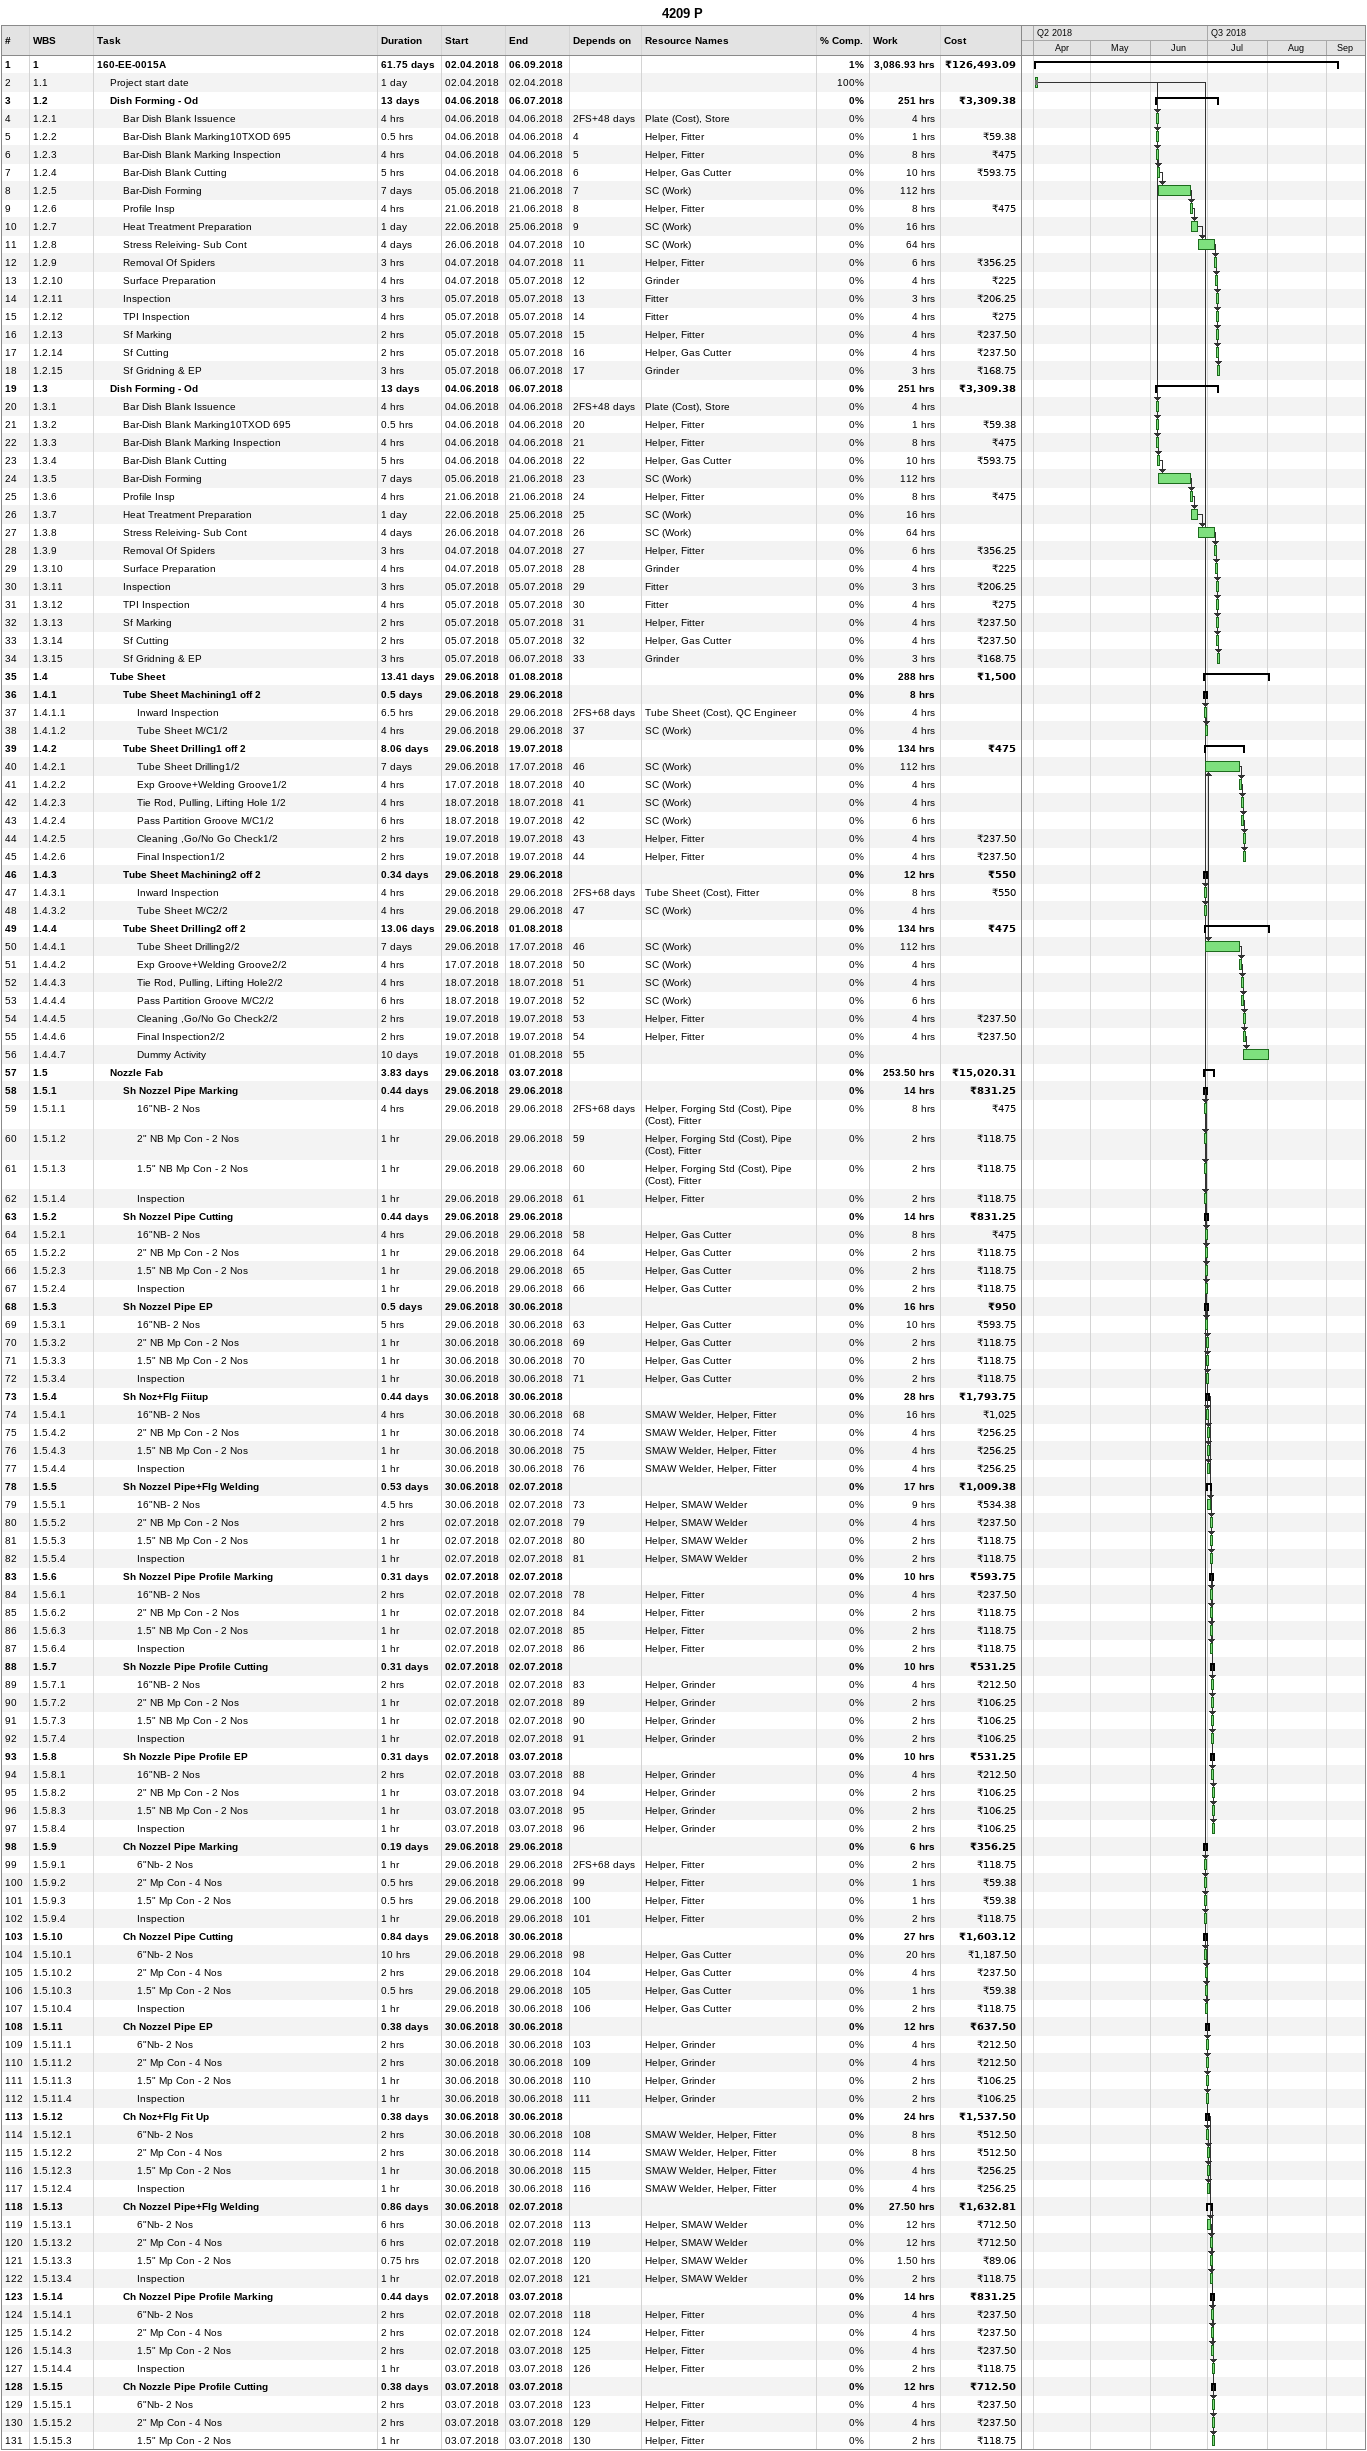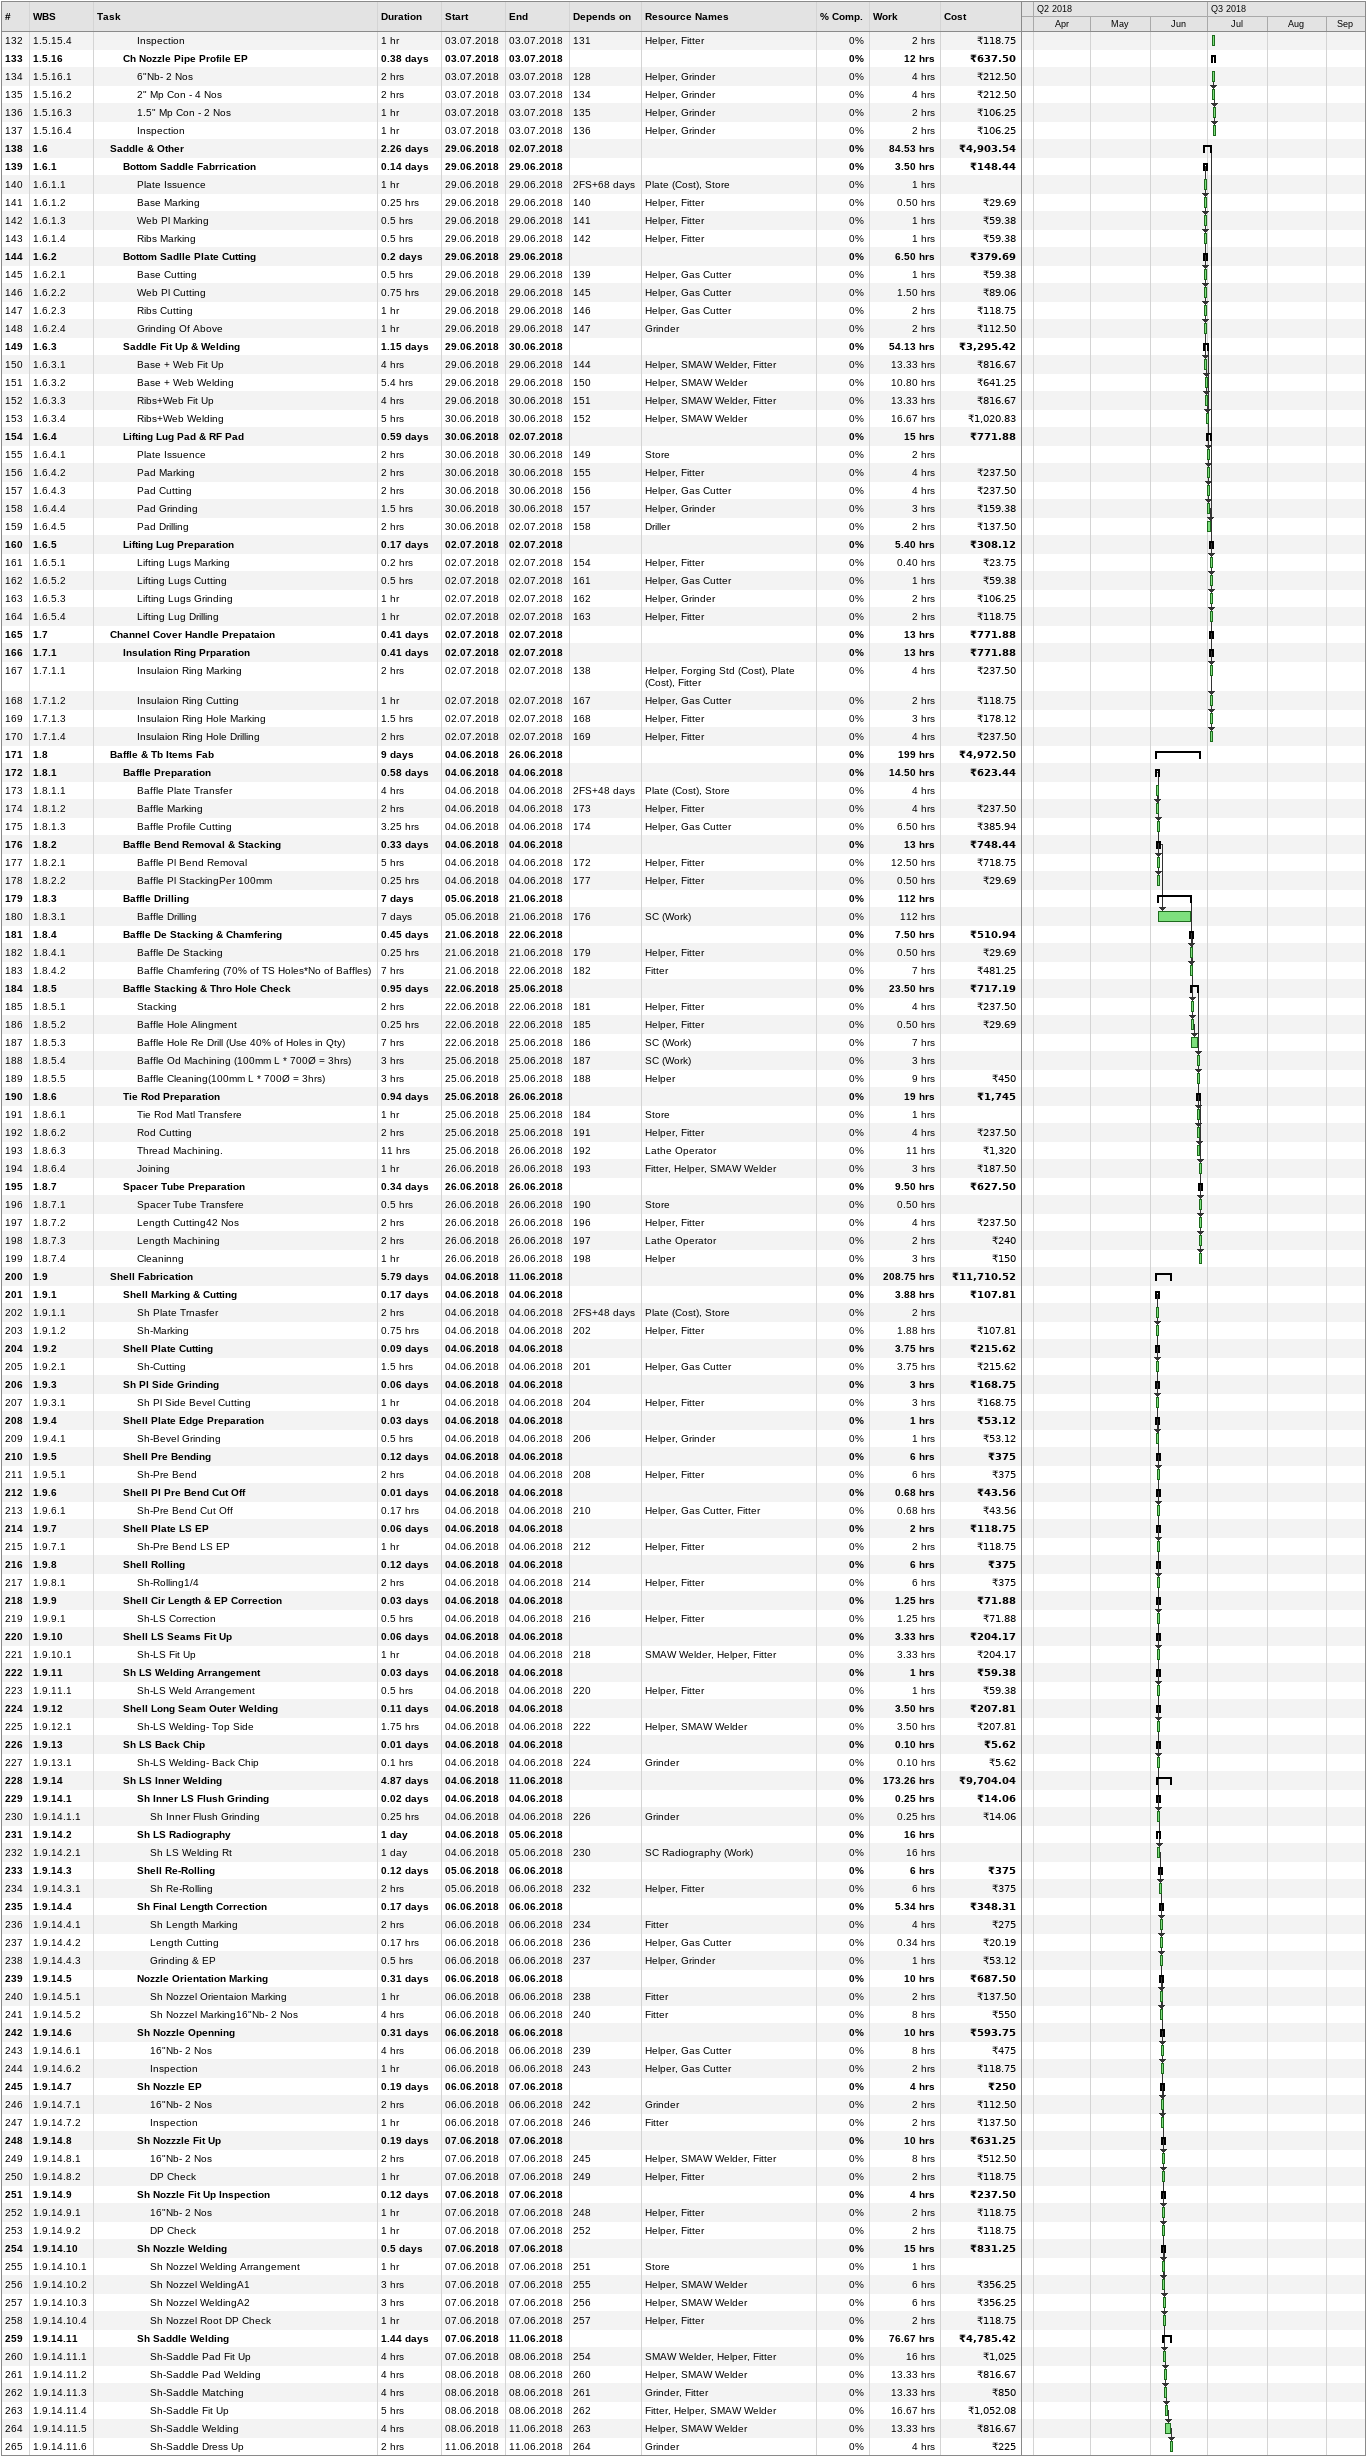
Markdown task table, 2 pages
4209 P

| ID | WBS | Task | Duration | Start | Finish | Predecessors | Resources | % complete | Work (h) | Cost (₹) |
|---|---|---|---|---|---|---|---|---|---|---|
| 1 | 1 | **160-EE-0015A** | 61.75d | 2018-04-02 | 2018-09-06 |  |  | 1 | 3086.93 | 126493.09 |
| 2 | 1.1 | Project start date | 1d | 2018-04-02 | 2018-04-02 |  |  | 100 |  |  |
| 3 | 1.2 | **Dish Forming - Od** | 13d | 2018-06-04 | 2018-07-06 |  |  | 0 | 251 | 3309.38 |
| 4 | 1.2.1 | Bar Dish Blank Issuence | 4h | 2018-06-04 | 2018-06-04 | 2FS+48d | Plate (Cost), Store | 0 | 4 |  |
| 5 | 1.2.2 | Bar-Dish Blank Marking10TXOD 695 | 0.5h | 2018-06-04 | 2018-06-04 | 4 | Helper, Fitter | 0 | 1 | 59.38 |
| 6 | 1.2.3 | Bar-Dish Blank Marking Inspection | 4h | 2018-06-04 | 2018-06-04 | 5 | Helper, Fitter | 0 | 8 | 475 |
| 7 | 1.2.4 | Bar-Dish Blank Cutting | 5h | 2018-06-04 | 2018-06-04 | 6 | Helper, Gas Cutter | 0 | 10 | 593.75 |
| 8 | 1.2.5 | Bar-Dish Forming | 7d | 2018-06-05 | 2018-06-21 | 7 | SC (Work) | 0 | 112 |  |
| 9 | 1.2.6 | Profile Insp | 4h | 2018-06-21 | 2018-06-21 | 8 | Helper, Fitter | 0 | 8 | 475 |
| 10 | 1.2.7 | Heat Treatment Preparation | 1d | 2018-06-22 | 2018-06-25 | 9 | SC (Work) | 0 | 16 |  |
| 11 | 1.2.8 | Stress Releiving- Sub Cont | 4d | 2018-06-26 | 2018-07-04 | 10 | SC (Work) | 0 | 64 |  |
| 12 | 1.2.9 | Removal Of Spiders | 3h | 2018-07-04 | 2018-07-04 | 11 | Helper, Fitter | 0 | 6 | 356.25 |
| 13 | 1.2.10 | Surface Preparation | 4h | 2018-07-04 | 2018-07-05 | 12 | Grinder | 0 | 4 | 225 |
| 14 | 1.2.11 | Inspection | 3h | 2018-07-05 | 2018-07-05 | 13 | Fitter | 0 | 3 | 206.25 |
| 15 | 1.2.12 | TPI Inspection | 4h | 2018-07-05 | 2018-07-05 | 14 | Fitter | 0 | 4 | 275 |
| 16 | 1.2.13 | Sf Marking | 2h | 2018-07-05 | 2018-07-05 | 15 | Helper, Fitter | 0 | 4 | 237.50 |
| 17 | 1.2.14 | Sf Cutting | 2h | 2018-07-05 | 2018-07-05 | 16 | Helper, Gas Cutter | 0 | 4 | 237.50 |
| 18 | 1.2.15 | Sf Gridning & EP | 3h | 2018-07-05 | 2018-07-06 | 17 | Grinder | 0 | 3 | 168.75 |
| 19 | 1.3 | **Dish Forming - Od** | 13d | 2018-06-04 | 2018-07-06 |  |  | 0 | 251 | 3309.38 |
| 20 | 1.3.1 | Bar Dish Blank Issuence | 4h | 2018-06-04 | 2018-06-04 | 2FS+48d | Plate (Cost), Store | 0 | 4 |  |
| 21 | 1.3.2 | Bar-Dish Blank Marking10TXOD 695 | 0.5h | 2018-06-04 | 2018-06-04 | 20 | Helper, Fitter | 0 | 1 | 59.38 |
| 22 | 1.3.3 | Bar-Dish Blank Marking Inspection | 4h | 2018-06-04 | 2018-06-04 | 21 | Helper, Fitter | 0 | 8 | 475 |
| 23 | 1.3.4 | Bar-Dish Blank Cutting | 5h | 2018-06-04 | 2018-06-04 | 22 | Helper, Gas Cutter | 0 | 10 | 593.75 |
| 24 | 1.3.5 | Bar-Dish Forming | 7d | 2018-06-05 | 2018-06-21 | 23 | SC (Work) | 0 | 112 |  |
| 25 | 1.3.6 | Profile Insp | 4h | 2018-06-21 | 2018-06-21 | 24 | Helper, Fitter | 0 | 8 | 475 |
| 26 | 1.3.7 | Heat Treatment Preparation | 1d | 2018-06-22 | 2018-06-25 | 25 | SC (Work) | 0 | 16 |  |
| 27 | 1.3.8 | Stress Releiving- Sub Cont | 4d | 2018-06-26 | 2018-07-04 | 26 | SC (Work) | 0 | 64 |  |
| 28 | 1.3.9 | Removal Of Spiders | 3h | 2018-07-04 | 2018-07-04 | 27 | Helper, Fitter | 0 | 6 | 356.25 |
| 29 | 1.3.10 | Surface Preparation | 4h | 2018-07-04 | 2018-07-05 | 28 | Grinder | 0 | 4 | 225 |
| 30 | 1.3.11 | Inspection | 3h | 2018-07-05 | 2018-07-05 | 29 | Fitter | 0 | 3 | 206.25 |
| 31 | 1.3.12 | TPI Inspection | 4h | 2018-07-05 | 2018-07-05 | 30 | Fitter | 0 | 4 | 275 |
| 32 | 1.3.13 | Sf Marking | 2h | 2018-07-05 | 2018-07-05 | 31 | Helper, Fitter | 0 | 4 | 237.50 |
| 33 | 1.3.14 | Sf Cutting | 2h | 2018-07-05 | 2018-07-05 | 32 | Helper, Gas Cutter | 0 | 4 | 237.50 |
| 34 | 1.3.15 | Sf Gridning & EP | 3h | 2018-07-05 | 2018-07-06 | 33 | Grinder | 0 | 3 | 168.75 |
| 35 | 1.4 | **Tube Sheet** | 13.41d | 2018-06-29 | 2018-08-01 |  |  | 0 | 288 | 1500 |
| 36 | 1.4.1 | **Tube Sheet Machining1 off 2** | 0.5d | 2018-06-29 | 2018-06-29 |  |  | 0 | 8 |  |
| 37 | 1.4.1.1 | Inward Inspection | 6.5h | 2018-06-29 | 2018-06-29 | 2FS+68d | Tube Sheet (Cost), QC Engineer | 0 | 4 |  |
| 38 | 1.4.1.2 | Tube Sheet M/C1/2 | 4h | 2018-06-29 | 2018-06-29 | 37 | SC (Work) | 0 | 4 |  |
| 39 | 1.4.2 | **Tube Sheet Drilling1 off 2** | 8.06d | 2018-06-29 | 2018-07-19 |  |  | 0 | 134 | 475 |
| 40 | 1.4.2.1 | Tube Sheet Drilling1/2 | 7d | 2018-06-29 | 2018-07-17 | 46 | SC (Work) | 0 | 112 |  |
| 41 | 1.4.2.2 | Exp Groove+Welding Groove1/2 | 4h | 2018-07-17 | 2018-07-18 | 40 | SC (Work) | 0 | 4 |  |
| 42 | 1.4.2.3 | Tie Rod, Pulling, Lifting Hole 1/2 | 4h | 2018-07-18 | 2018-07-18 | 41 | SC (Work) | 0 | 4 |  |
| 43 | 1.4.2.4 | Pass Partition Groove M/C1/2 | 6h | 2018-07-18 | 2018-07-19 | 42 | SC (Work) | 0 | 6 |  |
| 44 | 1.4.2.5 | Cleaning ,Go/No Go Check1/2 | 2h | 2018-07-19 | 2018-07-19 | 43 | Helper, Fitter | 0 | 4 | 237.50 |
| 45 | 1.4.2.6 | Final Inspection1/2 | 2h | 2018-07-19 | 2018-07-19 | 44 | Helper, Fitter | 0 | 4 | 237.50 |
| 46 | 1.4.3 | **Tube Sheet Machining2 off 2** | 0.34d | 2018-06-29 | 2018-06-29 |  |  | 0 | 12 | 550 |
| 47 | 1.4.3.1 | Inward Inspection | 4h | 2018-06-29 | 2018-06-29 | 2FS+68d | Tube Sheet (Cost), Fitter | 0 | 8 | 550 |
| 48 | 1.4.3.2 | Tube Sheet M/C2/2 | 4h | 2018-06-29 | 2018-06-29 | 47 | SC (Work) | 0 | 4 |  |
| 49 | 1.4.4 | **Tube Sheet Drilling2 off 2** | 13.06d | 2018-06-29 | 2018-08-01 |  |  | 0 | 134 | 475 |
| 50 | 1.4.4.1 | Tube Sheet Drilling2/2 | 7d | 2018-06-29 | 2018-07-17 | 46 | SC (Work) | 0 | 112 |  |
| 51 | 1.4.4.2 | Exp Groove+Welding Groove2/2 | 4h | 2018-07-17 | 2018-07-18 | 50 | SC (Work) | 0 | 4 |  |
| 52 | 1.4.4.3 | Tie Rod, Pulling, Lifting Hole2/2 | 4h | 2018-07-18 | 2018-07-18 | 51 | SC (Work) | 0 | 4 |  |
| 53 | 1.4.4.4 | Pass Partition Groove M/C2/2 | 6h | 2018-07-18 | 2018-07-19 | 52 | SC (Work) | 0 | 6 |  |
| 54 | 1.4.4.5 | Cleaning ,Go/No Go Check2/2 | 2h | 2018-07-19 | 2018-07-19 | 53 | Helper, Fitter | 0 | 4 | 237.50 |
| 55 | 1.4.4.6 | Final Inspection2/2 | 2h | 2018-07-19 | 2018-07-19 | 54 | Helper, Fitter | 0 | 4 | 237.50 |
| 56 | 1.4.4.7 | Dummy Activity | 10d | 2018-07-19 | 2018-08-01 | 55 |  | 0 |  |  |
| 57 | 1.5 | **Nozzle Fab** | 3.83d | 2018-06-29 | 2018-07-03 |  |  | 0 | 253.50 | 15020.31 |
| 58 | 1.5.1 | **Sh Nozzel Pipe Marking** | 0.44d | 2018-06-29 | 2018-06-29 |  |  | 0 | 14 | 831.25 |
| 59 | 1.5.1.1 | 16"NB- 2 Nos | 4h | 2018-06-29 | 2018-06-29 | 2FS+68d | Helper, Forging Std (Cost), Pipe (Cost), Fitter | 0 | 8 | 475 |
| 60 | 1.5.1.2 | 2" NB Mp Con - 2 Nos | 1h | 2018-06-29 | 2018-06-29 | 59 | Helper, Forging Std (Cost), Pipe (Cost), Fitter | 0 | 2 | 118.75 |
| 61 | 1.5.1.3 | 1.5" NB Mp Con - 2 Nos | 1h | 2018-06-29 | 2018-06-29 | 60 | Helper, Forging Std (Cost), Pipe (Cost), Fitter | 0 | 2 | 118.75 |
| 62 | 1.5.1.4 | Inspection | 1h | 2018-06-29 | 2018-06-29 | 61 | Helper, Fitter | 0 | 2 | 118.75 |
| 63 | 1.5.2 | **Sh Nozzel Pipe Cutting** | 0.44d | 2018-06-29 | 2018-06-29 |  |  | 0 | 14 | 831.25 |
| 64 | 1.5.2.1 | 16"NB- 2 Nos | 4h | 2018-06-29 | 2018-06-29 | 58 | Helper, Gas Cutter | 0 | 8 | 475 |
| 65 | 1.5.2.2 | 2" NB Mp Con - 2 Nos | 1h | 2018-06-29 | 2018-06-29 | 64 | Helper, Gas Cutter | 0 | 2 | 118.75 |
| 66 | 1.5.2.3 | 1.5" NB Mp Con - 2 Nos | 1h | 2018-06-29 | 2018-06-29 | 65 | Helper, Gas Cutter | 0 | 2 | 118.75 |
| 67 | 1.5.2.4 | Inspection | 1h | 2018-06-29 | 2018-06-29 | 66 | Helper, Gas Cutter | 0 | 2 | 118.75 |
| 68 | 1.5.3 | **Sh Nozzel Pipe EP** | 0.5d | 2018-06-29 | 2018-06-30 |  |  | 0 | 16 | 950 |
| 69 | 1.5.3.1 | 16"NB- 2 Nos | 5h | 2018-06-29 | 2018-06-30 | 63 | Helper, Gas Cutter | 0 | 10 | 593.75 |
| 70 | 1.5.3.2 | 2" NB Mp Con - 2 Nos | 1h | 2018-06-30 | 2018-06-30 | 69 | Helper, Gas Cutter | 0 | 2 | 118.75 |
| 71 | 1.5.3.3 | 1.5" NB Mp Con - 2 Nos | 1h | 2018-06-30 | 2018-06-30 | 70 | Helper, Gas Cutter | 0 | 2 | 118.75 |
| 72 | 1.5.3.4 | Inspection | 1h | 2018-06-30 | 2018-06-30 | 71 | Helper, Gas Cutter | 0 | 2 | 118.75 |
| 73 | 1.5.4 | **Sh Noz+Flg Fiitup** | 0.44d | 2018-06-30 | 2018-06-30 |  |  | 0 | 28 | 1793.75 |
| 74 | 1.5.4.1 | 16"NB- 2 Nos | 4h | 2018-06-30 | 2018-06-30 | 68 | SMAW Welder, Helper, Fitter | 0 | 16 | 1025 |
| 75 | 1.5.4.2 | 2" NB Mp Con - 2 Nos | 1h | 2018-06-30 | 2018-06-30 | 74 | SMAW Welder, Helper, Fitter | 0 | 4 | 256.25 |
| 76 | 1.5.4.3 | 1.5" NB Mp Con - 2 Nos | 1h | 2018-06-30 | 2018-06-30 | 75 | SMAW Welder, Helper, Fitter | 0 | 4 | 256.25 |
| 77 | 1.5.4.4 | Inspection | 1h | 2018-06-30 | 2018-06-30 | 76 | SMAW Welder, Helper, Fitter | 0 | 4 | 256.25 |
| 78 | 1.5.5 | **Sh Nozzel Pipe+Flg Welding** | 0.53d | 2018-06-30 | 2018-07-02 |  |  | 0 | 17 | 1009.38 |
| 79 | 1.5.5.1 | 16"NB- 2 Nos | 4.5h | 2018-06-30 | 2018-07-02 | 73 | Helper, SMAW Welder | 0 | 9 | 534.38 |
| 80 | 1.5.5.2 | 2" NB Mp Con - 2 Nos | 2h | 2018-07-02 | 2018-07-02 | 79 | Helper, SMAW Welder | 0 | 4 | 237.50 |
| 81 | 1.5.5.3 | 1.5" NB Mp Con - 2 Nos | 1h | 2018-07-02 | 2018-07-02 | 80 | Helper, SMAW Welder | 0 | 2 | 118.75 |
| 82 | 1.5.5.4 | Inspection | 1h | 2018-07-02 | 2018-07-02 | 81 | Helper, SMAW Welder | 0 | 2 | 118.75 |
| 83 | 1.5.6 | **Sh Nozzel Pipe Profile Marking** | 0.31d | 2018-07-02 | 2018-07-02 |  |  | 0 | 10 | 593.75 |
| 84 | 1.5.6.1 | 16"NB- 2 Nos | 2h | 2018-07-02 | 2018-07-02 | 78 | Helper, Fitter | 0 | 4 | 237.50 |
| 85 | 1.5.6.2 | 2" NB Mp Con - 2 Nos | 1h | 2018-07-02 | 2018-07-02 | 84 | Helper, Fitter | 0 | 2 | 118.75 |
| 86 | 1.5.6.3 | 1.5" NB Mp Con - 2 Nos | 1h | 2018-07-02 | 2018-07-02 | 85 | Helper, Fitter | 0 | 2 | 118.75 |
| 87 | 1.5.6.4 | Inspection | 1h | 2018-07-02 | 2018-07-02 | 86 | Helper, Fitter | 0 | 2 | 118.75 |
| 88 | 1.5.7 | **Sh Nozzle Pipe Profile Cutting** | 0.31d | 2018-07-02 | 2018-07-02 |  |  | 0 | 10 | 531.25 |
| 89 | 1.5.7.1 | 16"NB- 2 Nos | 2h | 2018-07-02 | 2018-07-02 | 83 | Helper, Grinder | 0 | 4 | 212.50 |
| 90 | 1.5.7.2 | 2" NB Mp Con - 2 Nos | 1h | 2018-07-02 | 2018-07-02 | 89 | Helper, Grinder | 0 | 2 | 106.25 |
| 91 | 1.5.7.3 | 1.5" NB Mp Con - 2 Nos | 1h | 2018-07-02 | 2018-07-02 | 90 | Helper, Grinder | 0 | 2 | 106.25 |
| 92 | 1.5.7.4 | Inspection | 1h | 2018-07-02 | 2018-07-02 | 91 | Helper, Grinder | 0 | 2 | 106.25 |
| 93 | 1.5.8 | **Sh Nozzle Pipe Profile EP** | 0.31d | 2018-07-02 | 2018-07-03 |  |  | 0 | 10 | 531.25 |
| 94 | 1.5.8.1 | 16"NB- 2 Nos | 2h | 2018-07-02 | 2018-07-03 | 88 | Helper, Grinder | 0 | 4 | 212.50 |
| 95 | 1.5.8.2 | 2" NB Mp Con - 2 Nos | 1h | 2018-07-03 | 2018-07-03 | 94 | Helper, Grinder | 0 | 2 | 106.25 |
| 96 | 1.5.8.3 | 1.5" NB Mp Con - 2 Nos | 1h | 2018-07-03 | 2018-07-03 | 95 | Helper, Grinder | 0 | 2 | 106.25 |
| 97 | 1.5.8.4 | Inspection | 1h | 2018-07-03 | 2018-07-03 | 96 | Helper, Grinder | 0 | 2 | 106.25 |
| 98 | 1.5.9 | **Ch Nozzel Pipe Marking** | 0.19d | 2018-06-29 | 2018-06-29 |  |  | 0 | 6 | 356.25 |
| 99 | 1.5.9.1 | 6"Nb- 2 Nos | 1h | 2018-06-29 | 2018-06-29 | 2FS+68d | Helper, Fitter | 0 | 2 | 118.75 |
| 100 | 1.5.9.2 | 2" Mp Con - 4 Nos | 0.5h | 2018-06-29 | 2018-06-29 | 99 | Helper, Fitter | 0 | 1 | 59.38 |
| 101 | 1.5.9.3 | 1.5" Mp Con - 2 Nos | 0.5h | 2018-06-29 | 2018-06-29 | 100 | Helper, Fitter | 0 | 1 | 59.38 |
| 102 | 1.5.9.4 | Inspection | 1h | 2018-06-29 | 2018-06-29 | 101 | Helper, Fitter | 0 | 2 | 118.75 |
| 103 | 1.5.10 | **Ch Nozzel Pipe Cutting** | 0.84d | 2018-06-29 | 2018-06-30 |  |  | 0 | 27 | 1603.12 |
| 104 | 1.5.10.1 | 6"Nb- 2 Nos | 10h | 2018-06-29 | 2018-06-29 | 98 | Helper, Gas Cutter | 0 | 20 | 1187.50 |
| 105 | 1.5.10.2 | 2" Mp Con - 4 Nos | 2h | 2018-06-29 | 2018-06-29 | 104 | Helper, Gas Cutter | 0 | 4 | 237.50 |
| 106 | 1.5.10.3 | 1.5" Mp Con - 2 Nos | 0.5h | 2018-06-29 | 2018-06-29 | 105 | Helper, Gas Cutter | 0 | 1 | 59.38 |
| 107 | 1.5.10.4 | Inspection | 1h | 2018-06-29 | 2018-06-30 | 106 | Helper, Gas Cutter | 0 | 2 | 118.75 |
| 108 | 1.5.11 | **Ch Nozzel Pipe EP** | 0.38d | 2018-06-30 | 2018-06-30 |  |  | 0 | 12 | 637.50 |
| 109 | 1.5.11.1 | 6"Nb- 2 Nos | 2h | 2018-06-30 | 2018-06-30 | 103 | Helper, Grinder | 0 | 4 | 212.50 |
| 110 | 1.5.11.2 | 2" Mp Con - 4 Nos | 2h | 2018-06-30 | 2018-06-30 | 109 | Helper, Grinder | 0 | 4 | 212.50 |
| 111 | 1.5.11.3 | 1.5" Mp Con - 2 Nos | 1h | 2018-06-30 | 2018-06-30 | 110 | Helper, Grinder | 0 | 2 | 106.25 |
| 112 | 1.5.11.4 | Inspection | 1h | 2018-06-30 | 2018-06-30 | 111 | Helper, Grinder | 0 | 2 | 106.25 |
| 113 | 1.5.12 | **Ch Noz+Flg Fit Up** | 0.38d | 2018-06-30 | 2018-06-30 |  |  | 0 | 24 | 1537.50 |
| 114 | 1.5.12.1 | 6"Nb- 2 Nos | 2h | 2018-06-30 | 2018-06-30 | 108 | SMAW Welder, Helper, Fitter | 0 | 8 | 512.50 |
| 115 | 1.5.12.2 | 2" Mp Con - 4 Nos | 2h | 2018-06-30 | 2018-06-30 | 114 | SMAW Welder, Helper, Fitter | 0 | 8 | 512.50 |
| 116 | 1.5.12.3 | 1.5" Mp Con - 2 Nos | 1h | 2018-06-30 | 2018-06-30 | 115 | SMAW Welder, Helper, Fitter | 0 | 4 | 256.25 |
| 117 | 1.5.12.4 | Inspection | 1h | 2018-06-30 | 2018-06-30 | 116 | SMAW Welder, Helper, Fitter | 0 | 4 | 256.25 |
| 118 | 1.5.13 | **Ch Nozzel Pipe+Flg Welding** | 0.86d | 2018-06-30 | 2018-07-02 |  |  | 0 | 27.50 | 1632.81 |
| 119 | 1.5.13.1 | 6"Nb- 2 Nos | 6h | 2018-06-30 | 2018-07-02 | 113 | Helper, SMAW Welder | 0 | 12 | 712.50 |
| 120 | 1.5.13.2 | 2" Mp Con - 4 Nos | 6h | 2018-07-02 | 2018-07-02 | 119 | Helper, SMAW Welder | 0 | 12 | 712.50 |
| 121 | 1.5.13.3 | 1.5" Mp Con - 2 Nos | 0.75h | 2018-07-02 | 2018-07-02 | 120 | Helper, SMAW Welder | 0 | 1.50 | 89.06 |
| 122 | 1.5.13.4 | Inspection | 1h | 2018-07-02 | 2018-07-02 | 121 | Helper, SMAW Welder | 0 | 2 | 118.75 |
| 123 | 1.5.14 | **Ch Nozzel Pipe Profile Marking** | 0.44d | 2018-07-02 | 2018-07-03 |  |  | 0 | 14 | 831.25 |
| 124 | 1.5.14.1 | 6"Nb- 2 Nos | 2h | 2018-07-02 | 2018-07-02 | 118 | Helper, Fitter | 0 | 4 | 237.50 |
| 125 | 1.5.14.2 | 2" Mp Con - 4 Nos | 2h | 2018-07-02 | 2018-07-02 | 124 | Helper, Fitter | 0 | 4 | 237.50 |
| 126 | 1.5.14.3 | 1.5" Mp Con - 2 Nos | 2h | 2018-07-02 | 2018-07-03 | 125 | Helper, Fitter | 0 | 4 | 237.50 |
| 127 | 1.5.14.4 | Inspection | 1h | 2018-07-03 | 2018-07-03 | 126 | Helper, Fitter | 0 | 2 | 118.75 |
| 128 | 1.5.15 | **Ch Nozzle Pipe Profile Cutting** | 0.38d | 2018-07-03 | 2018-07-03 |  |  | 0 | 12 | 712.50 |
| 129 | 1.5.15.1 | 6"Nb- 2 Nos | 2h | 2018-07-03 | 2018-07-03 | 123 | Helper, Fitter | 0 | 4 | 237.50 |
| 130 | 1.5.15.2 | 2" Mp Con - 4 Nos | 2h | 2018-07-03 | 2018-07-03 | 129 | Helper, Fitter | 0 | 4 | 237.50 |
| 131 | 1.5.15.3 | 1.5" Mp Con - 2 Nos | 1h | 2018-07-03 | 2018-07-03 | 130 | Helper, Fitter | 0 | 2 | 118.75 |
| 132 | 1.5.15.4 | Inspection | 1h | 2018-07-03 | 2018-07-03 | 131 | Helper, Fitter | 0 | 2 | 118.75 |
| 133 | 1.5.16 | **Ch Nozzle Pipe Profile EP** | 0.38d | 2018-07-03 | 2018-07-03 |  |  | 0 | 12 | 637.50 |
| 134 | 1.5.16.1 | 6"Nb- 2 Nos | 2h | 2018-07-03 | 2018-07-03 | 128 | Helper, Grinder | 0 | 4 | 212.50 |
| 135 | 1.5.16.2 | 2" Mp Con - 4 Nos | 2h | 2018-07-03 | 2018-07-03 | 134 | Helper, Grinder | 0 | 4 | 212.50 |
| 136 | 1.5.16.3 | 1.5" Mp Con - 2 Nos | 1h | 2018-07-03 | 2018-07-03 | 135 | Helper, Grinder | 0 | 2 | 106.25 |
| 137 | 1.5.16.4 | Inspection | 1h | 2018-07-03 | 2018-07-03 | 136 | Helper, Grinder | 0 | 2 | 106.25 |
| 138 | 1.6 | **Saddle & Other** | 2.26d | 2018-06-29 | 2018-07-02 |  |  | 0 | 84.53 | 4903.54 |
| 139 | 1.6.1 | **Bottom Saddle Fabrrication** | 0.14d | 2018-06-29 | 2018-06-29 |  |  | 0 | 3.50 | 148.44 |
| 140 | 1.6.1.1 | Plate Issuence | 1h | 2018-06-29 | 2018-06-29 | 2FS+68d | Plate (Cost), Store | 0 | 1 |  |
| 141 | 1.6.1.2 | Base Marking | 0.25h | 2018-06-29 | 2018-06-29 | 140 | Helper, Fitter | 0 | 0.50 | 29.69 |
| 142 | 1.6.1.3 | Web Pl Marking | 0.5h | 2018-06-29 | 2018-06-29 | 141 | Helper, Fitter | 0 | 1 | 59.38 |
| 143 | 1.6.1.4 | Ribs Marking | 0.5h | 2018-06-29 | 2018-06-29 | 142 | Helper, Fitter | 0 | 1 | 59.38 |
| 144 | 1.6.2 | **Bottom Sadlle Plate Cutting** | 0.2d | 2018-06-29 | 2018-06-29 |  |  | 0 | 6.50 | 379.69 |
| 145 | 1.6.2.1 | Base Cutting | 0.5h | 2018-06-29 | 2018-06-29 | 139 | Helper, Gas Cutter | 0 | 1 | 59.38 |
| 146 | 1.6.2.2 | Web Pl Cutting | 0.75h | 2018-06-29 | 2018-06-29 | 145 | Helper, Gas Cutter | 0 | 1.50 | 89.06 |
| 147 | 1.6.2.3 | Ribs Cutting | 1h | 2018-06-29 | 2018-06-29 | 146 | Helper, Gas Cutter | 0 | 2 | 118.75 |
| 148 | 1.6.2.4 | Grinding Of Above | 1h | 2018-06-29 | 2018-06-29 | 147 | Grinder | 0 | 2 | 112.50 |
| 149 | 1.6.3 | **Saddle Fit Up & Welding** | 1.15d | 2018-06-29 | 2018-06-30 |  |  | 0 | 54.13 | 3295.42 |
| 150 | 1.6.3.1 | Base + Web Fit Up | 4h | 2018-06-29 | 2018-06-29 | 144 | Helper, SMAW Welder, Fitter | 0 | 13.33 | 816.67 |
| 151 | 1.6.3.2 | Base + Web Welding | 5.4h | 2018-06-29 | 2018-06-29 | 150 | Helper, SMAW Welder | 0 | 10.80 | 641.25 |
| 152 | 1.6.3.3 | Ribs+Web Fit Up | 4h | 2018-06-29 | 2018-06-30 | 151 | Helper, SMAW Welder, Fitter | 0 | 13.33 | 816.67 |
| 153 | 1.6.3.4 | Ribs+Web Welding | 5h | 2018-06-30 | 2018-06-30 | 152 | Helper, SMAW Welder | 0 | 16.67 | 1020.83 |
| 154 | 1.6.4 | **Lifting Lug Pad & RF Pad** | 0.59d | 2018-06-30 | 2018-07-02 |  |  | 0 | 15 | 771.88 |
| 155 | 1.6.4.1 | Plate Issuence | 2h | 2018-06-30 | 2018-06-30 | 149 | Store | 0 | 2 |  |
| 156 | 1.6.4.2 | Pad Marking | 2h | 2018-06-30 | 2018-06-30 | 155 | Helper, Fitter | 0 | 4 | 237.50 |
| 157 | 1.6.4.3 | Pad Cutting | 2h | 2018-06-30 | 2018-06-30 | 156 | Helper, Gas Cutter | 0 | 4 | 237.50 |
| 158 | 1.6.4.4 | Pad Grinding | 1.5h | 2018-06-30 | 2018-06-30 | 157 | Helper, Grinder | 0 | 3 | 159.38 |
| 159 | 1.6.4.5 | Pad Drilling | 2h | 2018-06-30 | 2018-07-02 | 158 | Driller | 0 | 2 | 137.50 |
| 160 | 1.6.5 | **Lifting Lug Preparation** | 0.17d | 2018-07-02 | 2018-07-02 |  |  | 0 | 5.40 | 308.12 |
| 161 | 1.6.5.1 | Lifting Lugs Marking | 0.2h | 2018-07-02 | 2018-07-02 | 154 | Helper, Fitter | 0 | 0.40 | 23.75 |
| 162 | 1.6.5.2 | Lifting Lugs Cutting | 0.5h | 2018-07-02 | 2018-07-02 | 161 | Helper, Gas Cutter | 0 | 1 | 59.38 |
| 163 | 1.6.5.3 | Lifting Lugs Grinding | 1h | 2018-07-02 | 2018-07-02 | 162 | Helper, Grinder | 0 | 2 | 106.25 |
| 164 | 1.6.5.4 | Lifting Lug Drilling | 1h | 2018-07-02 | 2018-07-02 | 163 | Helper, Fitter | 0 | 2 | 118.75 |
| 165 | 1.7 | **Channel Cover Handle Prepataion** | 0.41d | 2018-07-02 | 2018-07-02 |  |  | 0 | 13 | 771.88 |
| 166 | 1.7.1 | **Insulation Ring Prparation** | 0.41d | 2018-07-02 | 2018-07-02 |  |  | 0 | 13 | 771.88 |
| 167 | 1.7.1.1 | Insulaion Ring Marking | 2h | 2018-07-02 | 2018-07-02 | 138 | Helper, Forging Std (Cost), Plate (Cost), Fitter | 0 | 4 | 237.50 |
| 168 | 1.7.1.2 | Insulaion Ring Cutting | 1h | 2018-07-02 | 2018-07-02 | 167 | Helper, Gas Cutter | 0 | 2 | 118.75 |
| 169 | 1.7.1.3 | Insulaion Ring Hole Marking | 1.5h | 2018-07-02 | 2018-07-02 | 168 | Helper, Fitter | 0 | 3 | 178.12 |
| 170 | 1.7.1.4 | Insulaion Ring Hole Drilling | 2h | 2018-07-02 | 2018-07-02 | 169 | Helper, Fitter | 0 | 4 | 237.50 |
| 171 | 1.8 | **Baffle & Tb Items Fab** | 9d | 2018-06-04 | 2018-06-26 |  |  | 0 | 199 | 4972.50 |
| 172 | 1.8.1 | **Baffle Preparation** | 0.58d | 2018-06-04 | 2018-06-04 |  |  | 0 | 14.50 | 623.44 |
| 173 | 1.8.1.1 | Baffle Plate Transfer | 4h | 2018-06-04 | 2018-06-04 | 2FS+48d | Plate (Cost), Store | 0 | 4 |  |
| 174 | 1.8.1.2 | Baffle Marking | 2h | 2018-06-04 | 2018-06-04 | 173 | Helper, Fitter | 0 | 4 | 237.50 |
| 175 | 1.8.1.3 | Baffle Profile Cutting | 3.25h | 2018-06-04 | 2018-06-04 | 174 | Helper, Gas Cutter | 0 | 6.50 | 385.94 |
| 176 | 1.8.2 | **Baffle Bend Removal & Stacking** | 0.33d | 2018-06-04 | 2018-06-04 |  |  | 0 | 13 | 748.44 |
| 177 | 1.8.2.1 | Baffle Pl Bend Removal | 5h | 2018-06-04 | 2018-06-04 | 172 | Helper, Fitter | 0 | 12.50 | 718.75 |
| 178 | 1.8.2.2 | Baffle Pl StackingPer 100mm | 0.25h | 2018-06-04 | 2018-06-04 | 177 | Helper, Fitter | 0 | 0.50 | 29.69 |
| 179 | 1.8.3 | **Baffle Drilling** | 7d | 2018-06-05 | 2018-06-21 |  |  | 0 | 112 |  |
| 180 | 1.8.3.1 | Baffle Drilling | 7d | 2018-06-05 | 2018-06-21 | 176 | SC (Work) | 0 | 112 |  |
| 181 | 1.8.4 | **Baffle De Stacking & Chamfering** | 0.45d | 2018-06-21 | 2018-06-22 |  |  | 0 | 7.50 | 510.94 |
| 182 | 1.8.4.1 | Baffle De Stacking | 0.25h | 2018-06-21 | 2018-06-21 | 179 | Helper, Fitter | 0 | 0.50 | 29.69 |
| 183 | 1.8.4.2 | Baffle Chamfering (70% of TS Holes*No of Baffles) | 7h | 2018-06-21 | 2018-06-22 | 182 | Fitter | 0 | 7 | 481.25 |
| 184 | 1.8.5 | **Baffle Stacking & Thro Hole Check** | 0.95d | 2018-06-22 | 2018-06-25 |  |  | 0 | 23.50 | 717.19 |
| 185 | 1.8.5.1 | Stacking | 2h | 2018-06-22 | 2018-06-22 | 181 | Helper, Fitter | 0 | 4 | 237.50 |
| 186 | 1.8.5.2 | Baffle Hole Alingment | 0.25h | 2018-06-22 | 2018-06-22 | 185 | Helper, Fitter | 0 | 0.50 | 29.69 |
| 187 | 1.8.5.3 | Baffle Hole Re Drill (Use 40% of Holes in Qty) | 7h | 2018-06-22 | 2018-06-25 | 186 | SC (Work) | 0 | 7 |  |
| 188 | 1.8.5.4 | Baffle Od Machining (100mm L * 700Ø = 3hrs) | 3h | 2018-06-25 | 2018-06-25 | 187 | SC (Work) | 0 | 3 |  |
| 189 | 1.8.5.5 | Baffle Cleaning(100mm L * 700Ø = 3hrs) | 3h | 2018-06-25 | 2018-06-25 | 188 | Helper | 0 | 9 | 450 |
| 190 | 1.8.6 | **Tie Rod Preparation** | 0.94d | 2018-06-25 | 2018-06-26 |  |  | 0 | 19 | 1745 |
| 191 | 1.8.6.1 | Tie Rod Matl Transfere | 1h | 2018-06-25 | 2018-06-25 | 184 | Store | 0 | 1 |  |
| 192 | 1.8.6.2 | Rod Cutting | 2h | 2018-06-25 | 2018-06-25 | 191 | Helper, Fitter | 0 | 4 | 237.50 |
| 193 | 1.8.6.3 | Thread Machining. | 11h | 2018-06-25 | 2018-06-26 | 192 | Lathe Operator | 0 | 11 | 1320 |
| 194 | 1.8.6.4 | Joining | 1h | 2018-06-26 | 2018-06-26 | 193 | Fitter, Helper, SMAW Welder | 0 | 3 | 187.50 |
| 195 | 1.8.7 | **Spacer Tube Preparation** | 0.34d | 2018-06-26 | 2018-06-26 |  |  | 0 | 9.50 | 627.50 |
| 196 | 1.8.7.1 | Spacer Tube Transfere | 0.5h | 2018-06-26 | 2018-06-26 | 190 | Store | 0 | 0.50 |  |
| 197 | 1.8.7.2 | Length Cutting42 Nos | 2h | 2018-06-26 | 2018-06-26 | 196 | Helper, Fitter | 0 | 4 | 237.50 |
| 198 | 1.8.7.3 | Length Machining | 2h | 2018-06-26 | 2018-06-26 | 197 | Lathe Operator | 0 | 2 | 240 |
| 199 | 1.8.7.4 | Cleaninng | 1h | 2018-06-26 | 2018-06-26 | 198 | Helper | 0 | 3 | 150 |
| 200 | 1.9 | **Shell Fabrication** | 5.79d | 2018-06-04 | 2018-06-11 |  |  | 0 | 208.75 | 11710.52 |
| 201 | 1.9.1 | **Shell Marking & Cutting** | 0.17d | 2018-06-04 | 2018-06-04 |  |  | 0 | 3.88 | 107.81 |
| 202 | 1.9.1.1 | Sh Plate Trnasfer | 2h | 2018-06-04 | 2018-06-04 | 2FS+48d | Plate (Cost), Store | 0 | 2 |  |
| 203 | 1.9.1.2 | Sh-Marking | 0.75h | 2018-06-04 | 2018-06-04 | 202 | Helper, Fitter | 0 | 1.88 | 107.81 |
| 204 | 1.9.2 | **Shell Plate Cutting** | 0.09d | 2018-06-04 | 2018-06-04 |  |  | 0 | 3.75 | 215.62 |
| 205 | 1.9.2.1 | Sh-Cutting | 1.5h | 2018-06-04 | 2018-06-04 | 201 | Helper, Gas Cutter | 0 | 3.75 | 215.62 |
| 206 | 1.9.3 | **Sh Pl Side Grinding** | 0.06d | 2018-06-04 | 2018-06-04 |  |  | 0 | 3 | 168.75 |
| 207 | 1.9.3.1 | Sh Pl Side Bevel Cutting | 1h | 2018-06-04 | 2018-06-04 | 204 | Helper, Fitter | 0 | 3 | 168.75 |
| 208 | 1.9.4 | **Shell Plate Edge Preparation** | 0.03d | 2018-06-04 | 2018-06-04 |  |  | 0 | 1 | 53.12 |
| 209 | 1.9.4.1 | Sh-Bevel Grinding | 0.5h | 2018-06-04 | 2018-06-04 | 206 | Helper, Grinder | 0 | 1 | 53.12 |
| 210 | 1.9.5 | **Shell Pre Bending** | 0.12d | 2018-06-04 | 2018-06-04 |  |  | 0 | 6 | 375 |
| 211 | 1.9.5.1 | Sh-Pre Bend | 2h | 2018-06-04 | 2018-06-04 | 208 | Helper, Fitter | 0 | 6 | 375 |
| 212 | 1.9.6 | **Shell Pl Pre Bend Cut Off** | 0.01d | 2018-06-04 | 2018-06-04 |  |  | 0 | 0.68 | 43.56 |
| 213 | 1.9.6.1 | Sh-Pre Bend Cut Off | 0.17h | 2018-06-04 | 2018-06-04 | 210 | Helper, Gas Cutter, Fitter | 0 | 0.68 | 43.56 |
| 214 | 1.9.7 | **Shell Plate LS EP** | 0.06d | 2018-06-04 | 2018-06-04 |  |  | 0 | 2 | 118.75 |
| 215 | 1.9.7.1 | Sh-Pre Bend LS EP | 1h | 2018-06-04 | 2018-06-04 | 212 | Helper, Fitter | 0 | 2 | 118.75 |
| 216 | 1.9.8 | **Shell Rolling** | 0.12d | 2018-06-04 | 2018-06-04 |  |  | 0 | 6 | 375 |
| 217 | 1.9.8.1 | Sh-Rolling1/4 | 2h | 2018-06-04 | 2018-06-04 | 214 | Helper, Fitter | 0 | 6 | 375 |
| 218 | 1.9.9 | **Shell Cir Length & EP Correction** | 0.03d | 2018-06-04 | 2018-06-04 |  |  | 0 | 1.25 | 71.88 |
| 219 | 1.9.9.1 | Sh-LS Correction | 0.5h | 2018-06-04 | 2018-06-04 | 216 | Helper, Fitter | 0 | 1.25 | 71.88 |
| 220 | 1.9.10 | **Shell LS Seams Fit Up** | 0.06d | 2018-06-04 | 2018-06-04 |  |  | 0 | 3.33 | 204.17 |
| 221 | 1.9.10.1 | Sh-LS Fit Up | 1h | 2018-06-04 | 2018-06-04 | 218 | SMAW Welder, Helper, Fitter | 0 | 3.33 | 204.17 |
| 222 | 1.9.11 | **Sh LS Welding Arrangement** | 0.03d | 2018-06-04 | 2018-06-04 |  |  | 0 | 1 | 59.38 |
| 223 | 1.9.11.1 | Sh-LS Weld Arrangement | 0.5h | 2018-06-04 | 2018-06-04 | 220 | Helper, Fitter | 0 | 1 | 59.38 |
| 224 | 1.9.12 | **Shell Long Seam Outer Welding** | 0.11d | 2018-06-04 | 2018-06-04 |  |  | 0 | 3.50 | 207.81 |
| 225 | 1.9.12.1 | Sh-LS Welding- Top Side | 1.75h | 2018-06-04 | 2018-06-04 | 222 | Helper, SMAW Welder | 0 | 3.50 | 207.81 |
| 226 | 1.9.13 | **Sh LS Back Chip** | 0.01d | 2018-06-04 | 2018-06-04 |  |  | 0 | 0.10 | 5.62 |
| 227 | 1.9.13.1 | Sh-LS Welding- Back Chip | 0.1h | 2018-06-04 | 2018-06-04 | 224 | Grinder | 0 | 0.10 | 5.62 |
| 228 | 1.9.14 | **Sh LS Inner Welding** | 4.87d | 2018-06-04 | 2018-06-11 |  |  | 0 | 173.26 | 9704.04 |
| 229 | 1.9.14.1 | **Sh Inner LS Flush Grinding** | 0.02d | 2018-06-04 | 2018-06-04 |  |  | 0 | 0.25 | 14.06 |
| 230 | 1.9.14.1.1 | Sh Inner Flush Grinding | 0.25h | 2018-06-04 | 2018-06-04 | 226 | Grinder | 0 | 0.25 | 14.06 |
| 231 | 1.9.14.2 | **Sh LS Radiography** | 1d | 2018-06-04 | 2018-06-05 |  |  | 0 | 16 |  |
| 232 | 1.9.14.2.1 | Sh LS Welding Rt | 1d | 2018-06-04 | 2018-06-05 | 230 | SC Radiography (Work) | 0 | 16 |  |
| 233 | 1.9.14.3 | **Shell Re-Rolling** | 0.12d | 2018-06-05 | 2018-06-06 |  |  | 0 | 6 | 375 |
| 234 | 1.9.14.3.1 | Sh Re-Rolling | 2h | 2018-06-05 | 2018-06-06 | 232 | Helper, Fitter | 0 | 6 | 375 |
| 235 | 1.9.14.4 | **Sh Final Length Correction** | 0.17d | 2018-06-06 | 2018-06-06 |  |  | 0 | 5.34 | 348.31 |
| 236 | 1.9.14.4.1 | Sh Length Marking | 2h | 2018-06-06 | 2018-06-06 | 234 | Fitter | 0 | 4 | 275 |
| 237 | 1.9.14.4.2 | Length Cutting | 0.17h | 2018-06-06 | 2018-06-06 | 236 | Helper, Gas Cutter | 0 | 0.34 | 20.19 |
| 238 | 1.9.14.4.3 | Grinding & EP | 0.5h | 2018-06-06 | 2018-06-06 | 237 | Helper, Grinder | 0 | 1 | 53.12 |
| 239 | 1.9.14.5 | **Nozzle Orientation Marking** | 0.31d | 2018-06-06 | 2018-06-06 |  |  | 0 | 10 | 687.50 |
| 240 | 1.9.14.5.1 | Sh Nozzel Orientaion Marking | 1h | 2018-06-06 | 2018-06-06 | 238 | Fitter | 0 | 2 | 137.50 |
| 241 | 1.9.14.5.2 | Sh Nozzel Marking16"Nb- 2 Nos | 4h | 2018-06-06 | 2018-06-06 | 240 | Fitter | 0 | 8 | 550 |
| 242 | 1.9.14.6 | **Sh Nozzle Openning** | 0.31d | 2018-06-06 | 2018-06-06 |  |  | 0 | 10 | 593.75 |
| 243 | 1.9.14.6.1 | 16"Nb- 2 Nos | 4h | 2018-06-06 | 2018-06-06 | 239 | Helper, Gas Cutter | 0 | 8 | 475 |
| 244 | 1.9.14.6.2 | Inspection | 1h | 2018-06-06 | 2018-06-06 | 243 | Helper, Gas Cutter | 0 | 2 | 118.75 |
| 245 | 1.9.14.7 | **Sh Nozzle EP** | 0.19d | 2018-06-06 | 2018-06-07 |  |  | 0 | 4 | 250 |
| 246 | 1.9.14.7.1 | 16"Nb- 2 Nos | 2h | 2018-06-06 | 2018-06-06 | 242 | Grinder | 0 | 2 | 112.50 |
| 247 | 1.9.14.7.2 | Inspection | 1h | 2018-06-06 | 2018-06-07 | 246 | Fitter | 0 | 2 | 137.50 |
| 248 | 1.9.14.8 | **Sh Nozzzle Fit Up** | 0.19d | 2018-06-07 | 2018-06-07 |  |  | 0 | 10 | 631.25 |
| 249 | 1.9.14.8.1 | 16"Nb- 2 Nos | 2h | 2018-06-07 | 2018-06-07 | 245 | Helper, SMAW Welder, Fitter | 0 | 8 | 512.50 |
| 250 | 1.9.14.8.2 | DP Check | 1h | 2018-06-07 | 2018-06-07 | 249 | Helper, Fitter | 0 | 2 | 118.75 |
| 251 | 1.9.14.9 | **Sh Nozzle Fit Up Inspection** | 0.12d | 2018-06-07 | 2018-06-07 |  |  | 0 | 4 | 237.50 |
| 252 | 1.9.14.9.1 | 16"Nb- 2 Nos | 1h | 2018-06-07 | 2018-06-07 | 248 | Helper, Fitter | 0 | 2 | 118.75 |
| 253 | 1.9.14.9.2 | DP Check | 1h | 2018-06-07 | 2018-06-07 | 252 | Helper, Fitter | 0 | 2 | 118.75 |
| 254 | 1.9.14.10 | **Sh Nozzle Welding** | 0.5d | 2018-06-07 | 2018-06-07 |  |  | 0 | 15 | 831.25 |
| 255 | 1.9.14.10.1 | Sh Nozzel Welding Arrangement | 1h | 2018-06-07 | 2018-06-07 | 251 | Store | 0 | 1 |  |
| 256 | 1.9.14.10.2 | Sh Nozzel WeldingA1 | 3h | 2018-06-07 | 2018-06-07 | 255 | Helper, SMAW Welder | 0 | 6 | 356.25 |
| 257 | 1.9.14.10.3 | Sh Nozzel WeldingA2 | 3h | 2018-06-07 | 2018-06-07 | 256 | Helper, SMAW Welder | 0 | 6 | 356.25 |
| 258 | 1.9.14.10.4 | Sh Nozzel Root DP Check | 1h | 2018-06-07 | 2018-06-07 | 257 | Helper, Fitter | 0 | 2 | 118.75 |
| 259 | 1.9.14.11 | **Sh Saddle Welding** | 1.44d | 2018-06-07 | 2018-06-11 |  |  | 0 | 76.67 | 4785.42 |
| 260 | 1.9.14.11.1 | Sh-Saddle Pad Fit Up | 4h | 2018-06-07 | 2018-06-08 | 254 | SMAW Welder, Helper, Fitter | 0 | 16 | 1025 |
| 261 | 1.9.14.11.2 | Sh-Saddle Pad Welding | 4h | 2018-06-08 | 2018-06-08 | 260 | Helper, SMAW Welder | 0 | 13.33 | 816.67 |
| 262 | 1.9.14.11.3 | Sh-Saddle Matching | 4h | 2018-06-08 | 2018-06-08 | 261 | Grinder, Fitter | 0 | 13.33 | 850 |
| 263 | 1.9.14.11.4 | Sh-Saddle Fit Up | 5h | 2018-06-08 | 2018-06-08 | 262 | Fitter, Helper, SMAW Welder | 0 | 16.67 | 1052.08 |
| 264 | 1.9.14.11.5 | Sh-Saddle Welding | 4h | 2018-06-08 | 2018-06-11 | 263 | Helper, SMAW Welder | 0 | 13.33 | 816.67 |
| 265 | 1.9.14.11.6 | Sh-Saddle Dress Up | 2h | 2018-06-11 | 2018-06-11 | 264 | Grinder | 0 | 4 | 225 |
